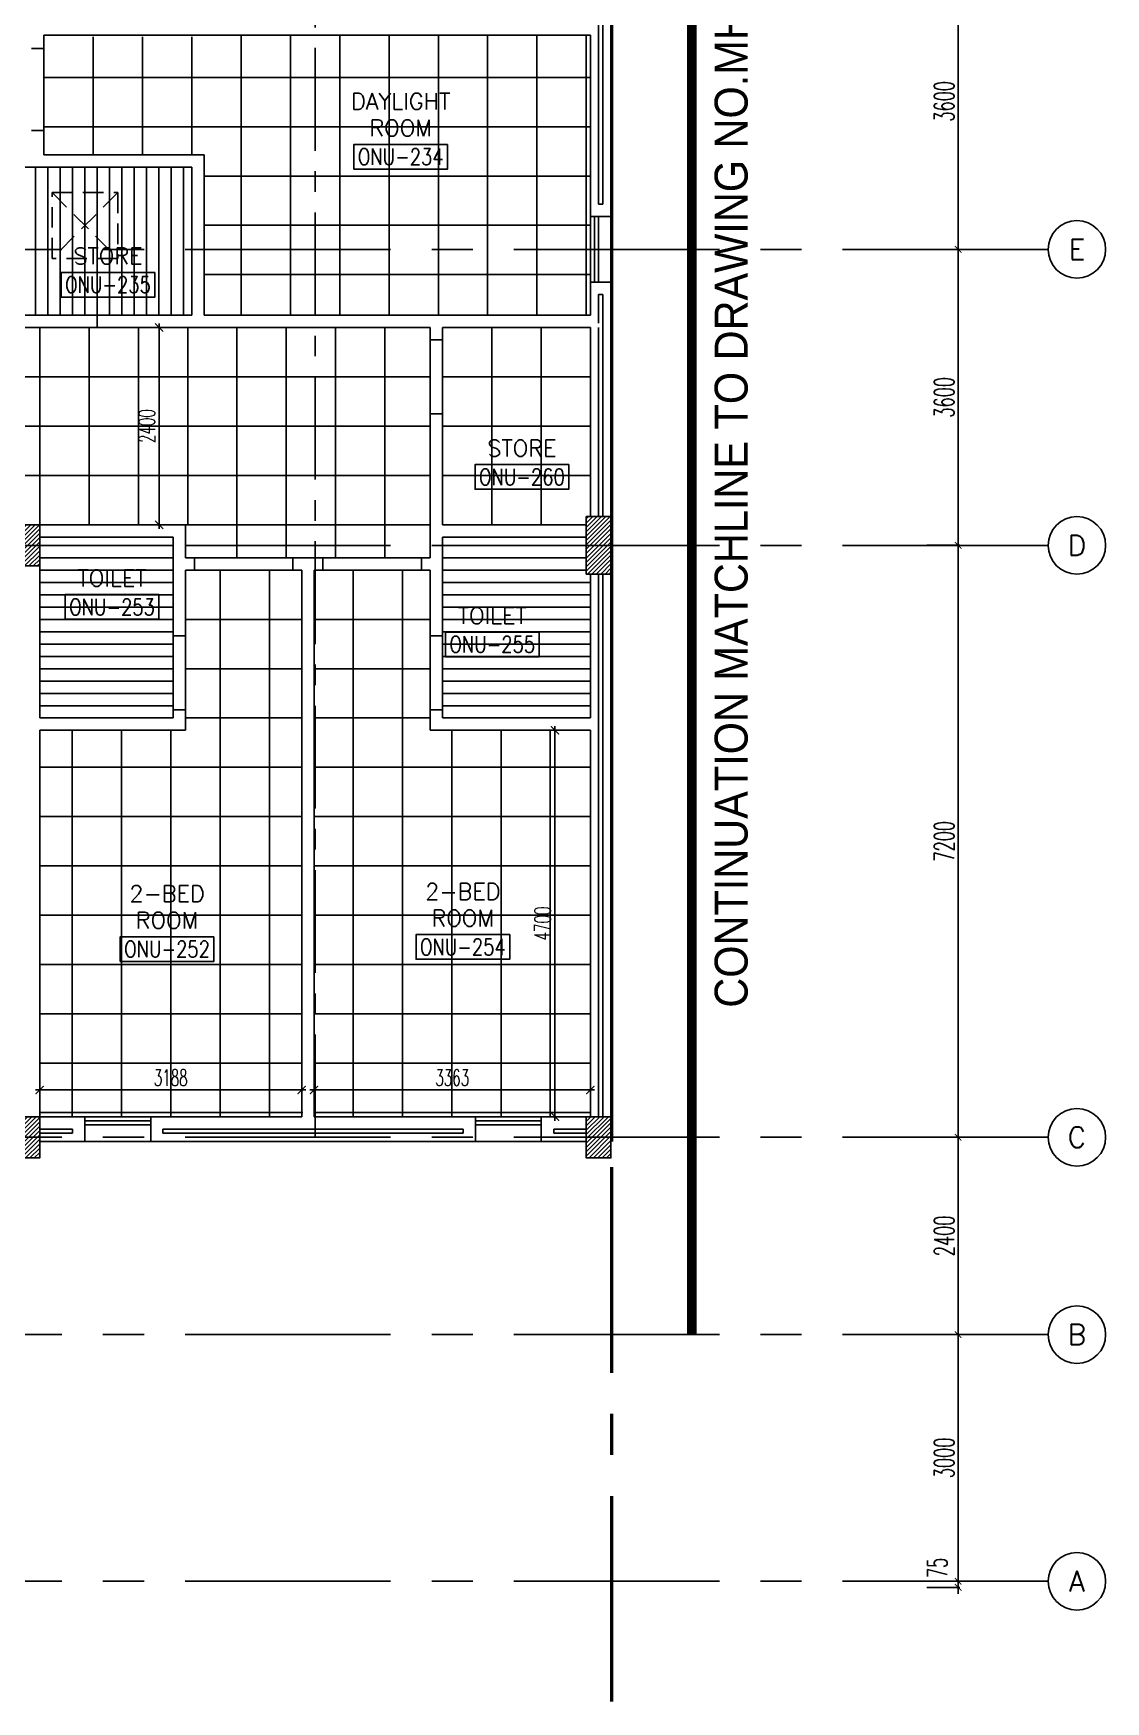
# Model space of a CAD drawing. Extents: x 88808.2 to 88899.2, y 39921.6 to 40001.1.
# Drawn here: x 88886.14 to 88899.19, y 39921.62 to 39941.91 of the extents above; entities that cross this region are included whole.
import ezdxf
from ezdxf.enums import TextEntityAlignment as Align

# ---------------------------------------------------------------- set-up
doc = ezdxf.new("R2010")
doc.units = 0
doc.header["$MEASUREMENT"] = 0
doc.header["$PDMODE"] = 34
for name, pattern in [('CENTER', [2, 1.25, -0.25, 0.25, -0.25]), ('CENTER2', [1.125, 0.75, -0.125, 0.125, -0.125]), ('CENTERX2', [4, 2.5, -0.5, 0.5, -0.5]), ('HIDDEN', [0.375, 0.25, -0.125])]:
    doc.linetypes.add(name, pattern=pattern)
doc.layers.get('0').update_dxf_attribs({"color": 4, "linetype": 'CONTINUOUS'})
doc.layers.get('DEFPOINTS').update_dxf_attribs({"linetype": 'CONTINUOUS'})
for name, color, linetype in [('AX-CR', 2, 'CONTINUOUS'), ('AX-DIM', 4, 'CONTINUOUS'), ('AX-TXT', 2, 'CONTINUOUS'), ('AXES', 11, 'CENTERX2'), ('AXES1', 11, 'CENTER'), ('CEILING', 4, 'CONTINUOUS'), ('COL', 2, 'CONTINUOUS'), ('DIM', 4, 'CONTINUOUS'), ('EJ', 11, 'CONTINUOUS'), ('ELEV', 2, 'CONTINUOUS'), ('HAT', 11, 'CONTINUOUS'), ('INSUL', 4, 'CONTINUOUS'), ('RM-BOX', 11, 'CONTINUOUS'), ('RM-NAME', 11, 'CONTINUOUS'), ('RM-NO', 11, 'CONTINUOUS'), ('ROOF', 7, 'CONTINUOUS'), ('SHAFT', 4, 'CONTINUOUS'), ('TXT1', 2, 'CONTINUOUS'), ('WALL', 2, 'CONTINUOUS'), ('WIN', 3, 'CONTINUOUS')]:
    doc.layers.add(name, color=color, linetype=linetype)
doc.styles.add('ROMANS', font='ROMANS.shx', dxfattribs={"width": 0.6})
doc.styles.add('TTXT', font='swisse.ttf', dxfattribs={"width": 0.6})
doc.dimstyles.new('DIM-OUT', dxfattribs={"dimscale": 0, "dimtxt": 0.24, "dimasz": 0.08, "dimexe": 0.02, "dimexo": 0.02, "dimgap": 0.05, "dimtad": 1, "dimdec": 0, "dimlfac": 1000, "dimzin": 0, "dimtxsty": 'ROMANS', "dimblk1": 'ARCHTICK', "dimblk2": 'ARCHTICK', "dimsah": 1, "dimcen": 0.01, "dimdle": 0.08, "dimclrd": 4, "dimclre": 4, "dimclrt": 2, "dimazin": 3, "dimtp": 2, "dimtm": 2, "dimtfac": 0.114286, "dimtdec": 0, "dimtix": 1, "dimtmove": 0, "dimatfit": 3, "dimtolj": 1, "dimtzin": 0})
doc.dimstyles.new('STANDARD_IN', dxfattribs={"dimtxt": 0.2, "dimasz": 0.1, "dimexe": 0.07, "dimexo": 0.07, "dimgap": 0.05, "dimtad": 1, "dimdec": 0, "dimlfac": 1000, "dimzin": 0, "dimtxsty": 'ROMANS', "dimblk": 'ARCHTICK', "dimcen": 0.05, "dimdle": 0.05, "dimclrd": 4, "dimclre": 4, "dimclrt": 2, "dimazin": 3, "dimtfac": 1, "dimtdec": 0, "dimtmove": 0, "dimatfit": 3, "dimtolj": 1, "dimtzin": 0})

# ---------------------------------------------------------------- blocks, each defined once
blk = doc.blocks.new('_ARCHTICK')
at = {"color": 0, "linetype": 'BYBLOCK', "const_width": 0.15}
blk.add_lwpolyline([(-0.5, -0.5), (0.5, 0.5)], dxfattribs=at)
blk = doc.blocks.new('*D157')
at = {"layer": 'DEFPOINTS', "color": 0, "linetype": 'CONTINUOUS'}
for p in [(88887.638, 39938.33), (88887.674, 39938.33), (88887.638, 39935.93)]:
    blk.add_point(p, dxfattribs=at)
at = {"layer": 'DIM', "color": 4, "linetype": 'CONTINUOUS'}
for p, q in [((88887.674, 39935.88), (88887.674, 39938.38)), ((88887.708, 39938.33), (88887.744, 39938.33)), ((88887.708, 39935.93), (88887.744, 39935.93))]:
    blk.add_line(p, q, dxfattribs=at)
at = {"layer": 'DIM', "color": 4, "linetype": 'CONTINUOUS', "xscale": 0.1, "yscale": 0.1, "zscale": 0.1}
for p, rotation in [((88887.674, 39938.33), 90), ((88887.674, 39935.93), 270)]:
    blk.add_blockref('_ARCHTICK', p, dxfattribs=dict(at, rotation=rotation))
at = {"layer": 'DIM', "color": 2, "linetype": 'CONTINUOUS', "insert": (88887.524, 39937.13), "char_height": 0.2, "attachment_point": 5, "rotation": 90, "style": 'ROMANS'}
blk.add_mtext('\\A1;2400', dxfattribs=at)
blk = doc.blocks.new('*D155')
at = {"layer": 'DEFPOINTS', "color": 0, "linetype": 'CONTINUOUS'}
for p in [(88892.92, 39929.055), (88892.92, 39928.905), (88889.558, 39928.73)]:
    blk.add_point(p, dxfattribs=at)
at = {"layer": 'DIM', "color": 4, "linetype": 'CONTINUOUS'}
for p, q in [((88889.508, 39929.055), (88892.97, 39929.055)), ((88889.558, 39928.8), (88889.558, 39929.125)), ((88892.92, 39928.975), (88892.92, 39929.125))]:
    blk.add_line(p, q, dxfattribs=at)
at = {"layer": 'DIM', "color": 4, "linetype": 'CONTINUOUS', "xscale": 0.1, "yscale": 0.1, "zscale": 0.1, "rotation": 180}
blk.add_blockref('_ARCHTICK', (88889.558, 39929.055), dxfattribs=at)
at = {"layer": 'DIM', "color": 4, "linetype": 'CONTINUOUS', "xscale": 0.1, "yscale": 0.1, "zscale": 0.1}
blk.add_blockref('_ARCHTICK', (88892.92, 39929.055), dxfattribs=at)
at = {"layer": 'DIM', "color": 2, "linetype": 'CONTINUOUS', "insert": (88891.239, 39929.205), "char_height": 0.2, "attachment_point": 5, "style": 'ROMANS'}
blk.add_mtext('\\A1;3363', dxfattribs=at)
blk = doc.blocks.new('*D154')
at = {"layer": 'DEFPOINTS', "color": 0, "linetype": 'CONTINUOUS'}
for p in [(88886.22, 39929.277), (88889.408, 39929.277), (88889.408, 39929.055)]:
    blk.add_point(p, dxfattribs=at)
at = {"layer": 'DIM', "color": 4, "linetype": 'CONTINUOUS'}
for p, q in [((88886.22, 39929.207), (88886.22, 39928.985)), ((88889.408, 39929.207), (88889.408, 39928.985)), ((88886.17, 39929.055), (88889.458, 39929.055))]:
    blk.add_line(p, q, dxfattribs=at)
at = {"layer": 'DIM', "color": 4, "linetype": 'CONTINUOUS', "xscale": 0.1, "yscale": 0.1, "zscale": 0.1, "rotation": 180}
blk.add_blockref('_ARCHTICK', (88886.22, 39929.055), dxfattribs=at)
at = {"layer": 'DIM', "color": 4, "linetype": 'CONTINUOUS', "xscale": 0.1, "yscale": 0.1, "zscale": 0.1}
blk.add_blockref('_ARCHTICK', (88889.408, 39929.055), dxfattribs=at)
at = {"layer": 'DIM', "color": 2, "linetype": 'CONTINUOUS', "insert": (88887.814, 39929.205), "char_height": 0.2, "attachment_point": 5, "style": 'ROMANS'}
blk.add_mtext('\\A1;3188', dxfattribs=at)
blk = doc.blocks.new('RM1')
at = {"layer": 'RM-BOX'}
blk.add_lwpolyline([(570, -200), (-570, -200), (-570, -500), (570, -500)], close=True, dxfattribs=at)
at = {"layer": 'RM-NAME', "style": 'ROMANS'}
blk.add_attdef('ROOMNAME1', text='', height=200, dxfattribs=at).set_placement((0, 324), align=Align.MIDDLE)
blk = doc.blocks.new('COL50')
at = {"layer": 'COL'}
blk.add_lwpolyline([(-250, 250), (-250, -250), (250, -250), (250, 250)], close=True, dxfattribs=at)
blk = doc.blocks.new('*X33')
at = {"color": 0}
for p, q in [((203886, 125450), (204386, 125950)), ((203889, 125506), (204333, 125950)), ((203889, 125559), (204279, 125950)), ((203889, 125612), (204226, 125950)), ((203889, 125665), (204173, 125950)), ((203889, 125718), (204120, 125950)), ((203889, 125771), (204067, 125950)), ((203889, 125824), (204014, 125950)), ((203889, 125877), (203961, 125950)), ((203889, 125930), (203908, 125950)), ((203939, 125450), (204389, 125900)), ((203992, 125450), (204389, 125847)), ((204045, 125450), (204389, 125794)), ((204098, 125450), (204389, 125741)), ((204151, 125450), (204389, 125688)), ((204204, 125450), (204389, 125635)), ((204257, 125450), (204389, 125582)), ((204310, 125450), (204389, 125528)), ((204363, 125450), (204389, 125475))]:
    blk.add_line(p, q, dxfattribs=at)
blk = doc.blocks.new('*X34')
at = {"color": 0}
for p, q in [((203889, 118293), (204345, 118750)), ((203889, 118346), (204292, 118750)), ((203889, 118399), (204239, 118750)), ((203889, 118452), (204186, 118750)), ((203889, 118505), (204133, 118750)), ((203889, 118558), (204080, 118750)), ((203889, 118611), (204027, 118750)), ((203889, 118665), (203974, 118750)), ((203889, 118718), (203921, 118750)), ((203898, 118250), (204389, 118740)), ((203951, 118250), (204389, 118687)), ((204004, 118250), (204389, 118634)), ((204057, 118250), (204389, 118581)), ((204110, 118250), (204389, 118528)), ((204163, 118250), (204389, 118475)), ((204216, 118250), (204389, 118422)), ((204269, 118250), (204389, 118369)), ((204322, 118250), (204389, 118316)), ((204375, 118250), (204389, 118263))]:
    blk.add_line(p, q, dxfattribs=at)
blk = doc.blocks.new('*D156')
at = {"layer": 'DEFPOINTS', "color": 0, "linetype": 'CONTINUOUS'}
for p in [(88892.92, 39933.43), (88892.489, 39928.73), (88892.595, 39928.73)]:
    blk.add_point(p, dxfattribs=at)
at = {"layer": 'DIM', "color": 4, "linetype": 'CONTINUOUS'}
for p, q in [((88892.85, 39933.43), (88892.419, 39933.43)), ((88892.489, 39933.48), (88892.489, 39928.68)), ((88892.525, 39928.73), (88892.419, 39928.73))]:
    blk.add_line(p, q, dxfattribs=at)
at = {"layer": 'DIM', "color": 4, "linetype": 'CONTINUOUS', "xscale": 0.1, "yscale": 0.1, "zscale": 0.1}
for p, rotation in [((88892.489, 39933.43), 90), ((88892.489, 39928.73), 270)]:
    blk.add_blockref('_ARCHTICK', p, dxfattribs=dict(at, rotation=rotation))
at = {"layer": 'DIM', "color": 2, "linetype": 'CONTINUOUS', "insert": (88892.339, 39931.08), "char_height": 0.2, "attachment_point": 5, "rotation": 90, "style": 'ROMANS'}
blk.add_mtext('\\A1;4700', dxfattribs=at)
blk = doc.blocks.new('C-300')
at = {"layer": 'HAT', "linetype": 'BYBLOCK', "ltscale": 0.3}
h = blk.add_hatch(dxfattribs=at)
h.set_pattern_fill('ANSI31', color=8, scale=300, style=0)
h.set_pattern_definition([(45, (-258496.182, -82361.005), (-26.5165043, 26.5165043), [])])
h.paths.add_polyline_path([(300, 500), (0, 500), (0, 250), (300, 250)])
h.paths.add_polyline_path([(300, 250), (0, 250), (0, 0), (300, 0)])
at = {"layer": 'COL'}
blk.add_lwpolyline([(0, 500), (300, 500), (300, 0), (0, 0)], close=True, dxfattribs=at)
blk = doc.blocks.new('C11')
at = {"layer": 'HAT'}
h = blk.add_hatch(dxfattribs=at)
h.set_pattern_fill('ANSI31', color=256, scale=300, style=0)
h.set_pattern_definition([(45, (-248556.182, -75061.005), (-26.5165043, 26.5165043), [])])
h.paths.add_polyline_path([(300, 700), (0, 700), (0, 350), (300, 350)])
h.paths.add_polyline_path([(300, 350), (0, 350), (0, 0), (300, 0)])
at = {"layer": 'COL'}
blk.add_lwpolyline([(300, 700), (300, 0), (0, 0), (0, 700)], close=True, dxfattribs=at)
blk = doc.blocks.new('*D252')
at = {"layer": 'AX-DIM', "color": 4}
for p, q in [((88897.395, 39939.36), (88897.395, 39935.6)), ((88897.015, 39939.28), (88897.415, 39939.28)), ((88897.015, 39935.68), (88897.415, 39935.68))]:
    blk.add_line(p, q, dxfattribs=at)
at = {"layer": 'DEFPOINTS', "color": 0}
for p in [(88896.995, 39939.28), (88896.995, 39935.68), (88897.395, 39935.68)]:
    blk.add_point(p, dxfattribs=at)
at = {"layer": 'AX-DIM', "color": 4, "xscale": 0.08, "yscale": 0.08, "zscale": 0.08}
for p, rotation in [((88897.395, 39939.28), 90), ((88897.395, 39935.68), 270)]:
    blk.add_blockref('_ARCHTICK', p, dxfattribs=dict(at, rotation=rotation))
at = {"layer": 'AX-DIM', "color": 2, "insert": (88897.225, 39937.48), "char_height": 0.24, "attachment_point": 5, "rotation": 90, "style": 'ROMANS'}
blk.add_mtext('\\A1;3600', dxfattribs=at)
blk = doc.blocks.new('*D251')
at = {"layer": 'AX-DIM', "color": 4}
for p, q in [((88897.395, 39942.96), (88897.395, 39939.2)), ((88897.015, 39942.88), (88897.415, 39942.88)), ((88897.015, 39939.28), (88897.415, 39939.28))]:
    blk.add_line(p, q, dxfattribs=at)
at = {"layer": 'DEFPOINTS', "color": 0}
for p in [(88896.995, 39942.88), (88896.995, 39939.28), (88897.395, 39939.28)]:
    blk.add_point(p, dxfattribs=at)
at = {"layer": 'AX-DIM', "color": 4, "xscale": 0.08, "yscale": 0.08, "zscale": 0.08}
for p, rotation in [((88897.395, 39942.88), 90), ((88897.395, 39939.28), 270)]:
    blk.add_blockref('_ARCHTICK', p, dxfattribs=dict(at, rotation=rotation))
at = {"layer": 'AX-DIM', "color": 2, "insert": (88897.225, 39941.08), "char_height": 0.24, "attachment_point": 5, "rotation": 90, "style": 'ROMANS'}
blk.add_mtext('\\A1;3600', dxfattribs=at)
blk = doc.blocks.new('*D249')
at = {"layer": 'AX-DIM', "color": 4}
for p, q in [((88897.015, 39923.08), (88897.415, 39923.08)), ((88897.395, 39923.08), (88897.395, 39923.16)), ((88897.395, 39923.08), (88897.395, 39923.005)), ((88897.015, 39923.005), (88897.415, 39923.005)), ((88897.395, 39923.005), (88897.395, 39922.925))]:
    blk.add_line(p, q, dxfattribs=at)
at = {"layer": 'DEFPOINTS', "color": 0}
for p in [(88896.995, 39923.08), (88896.995, 39923.005), (88897.395, 39923.005)]:
    blk.add_point(p, dxfattribs=at)
at = {"layer": 'AX-DIM', "color": 4, "xscale": 0.08, "yscale": 0.08, "zscale": 0.08}
for p, rotation in [((88897.395, 39923.08), 270), ((88897.395, 39923.005), 90)]:
    blk.add_blockref('_ARCHTICK', p, dxfattribs=dict(at, rotation=rotation))
at = {"layer": 'AX-DIM', "color": 2, "insert": (88897.143, 39923.241), "char_height": 0.24, "attachment_point": 5, "rotation": 90, "style": 'ROMANS'}
blk.add_mtext('\\A1;75', dxfattribs=at)
blk = doc.blocks.new('*D248')
at = {"layer": 'AX-DIM', "color": 4}
for p, q in [((88897.395, 39926.16), (88897.395, 39923)), ((88897.015, 39926.08), (88897.415, 39926.08)), ((88897.015, 39923.08), (88897.415, 39923.08))]:
    blk.add_line(p, q, dxfattribs=at)
at = {"layer": 'DEFPOINTS', "color": 0}
for p in [(88896.995, 39926.08), (88896.995, 39923.08), (88897.395, 39923.08)]:
    blk.add_point(p, dxfattribs=at)
at = {"layer": 'AX-DIM', "color": 4, "xscale": 0.08, "yscale": 0.08, "zscale": 0.08}
for p, rotation in [((88897.395, 39926.08), 90), ((88897.395, 39923.08), 270)]:
    blk.add_blockref('_ARCHTICK', p, dxfattribs=dict(at, rotation=rotation))
at = {"layer": 'AX-DIM', "color": 2, "insert": (88897.225, 39924.58), "char_height": 0.24, "attachment_point": 5, "rotation": 90, "style": 'ROMANS'}
blk.add_mtext('\\A1;3000', dxfattribs=at)
blk = doc.blocks.new('*D247')
at = {"layer": 'AX-DIM', "color": 4}
for p, q in [((88897.395, 39928.56), (88897.395, 39926)), ((88897.015, 39928.48), (88897.415, 39928.48)), ((88897.015, 39926.08), (88897.415, 39926.08))]:
    blk.add_line(p, q, dxfattribs=at)
at = {"layer": 'DEFPOINTS', "color": 0}
for p in [(88896.995, 39928.48), (88896.995, 39926.08), (88897.395, 39926.08)]:
    blk.add_point(p, dxfattribs=at)
at = {"layer": 'AX-DIM', "color": 4, "xscale": 0.08, "yscale": 0.08, "zscale": 0.08}
for p, rotation in [((88897.395, 39928.48), 90), ((88897.395, 39926.08), 270)]:
    blk.add_blockref('_ARCHTICK', p, dxfattribs=dict(at, rotation=rotation))
at = {"layer": 'AX-DIM', "color": 2, "insert": (88897.225, 39927.28), "char_height": 0.24, "attachment_point": 5, "rotation": 90, "style": 'ROMANS'}
blk.add_mtext('\\A1;2400', dxfattribs=at)
blk = doc.blocks.new('*D246')
at = {"layer": 'AX-DIM', "color": 4}
for p, q in [((88897.015, 39935.68), (88897.415, 39935.68)), ((88897.395, 39935.76), (88897.395, 39928.4)), ((88897.015, 39928.48), (88897.415, 39928.48))]:
    blk.add_line(p, q, dxfattribs=at)
at = {"layer": 'DEFPOINTS', "color": 0}
for p in [(88896.995, 39935.68), (88896.995, 39928.48), (88897.395, 39928.48)]:
    blk.add_point(p, dxfattribs=at)
at = {"layer": 'AX-DIM', "color": 4, "xscale": 0.08, "yscale": 0.08, "zscale": 0.08}
for p, rotation in [((88897.395, 39935.68), 90), ((88897.395, 39928.48), 270)]:
    blk.add_blockref('_ARCHTICK', p, dxfattribs=dict(at, rotation=rotation))
at = {"layer": 'AX-DIM', "color": 2, "insert": (88897.225, 39932.08), "char_height": 0.24, "attachment_point": 5, "rotation": 90, "style": 'ROMANS'}
blk.add_mtext('\\A1;7200', dxfattribs=at)
blk = doc.blocks.new('AXR')
at = {"layer": 'AX-CR'}
blk.add_circle((350, 0), 350, dxfattribs=at)

msp = doc.modelspace()

# ---------------------------------------------------------------- linework, layer by layer
at = {"layer": 'AXES'}
for p, q in [((88893.1703, 39921.6153), (88893.1703, 40000.0779)), ((88893.1903, 39921.6153), (88893.1903, 40000.0779)), ((88898.4894, 39939.2796), (88876.9703, 39939.2796)), ((88898.4894, 39935.6796), (88876.9703, 39935.6796)), ((88898.4894, 39928.4796), (88876.9703, 39928.4796)), ((88898.4894, 39926.0796), (88876.9703, 39926.0796)), ((88898.4894, 39923.0796), (88876.9703, 39923.0796))]:
    msp.add_line(p, q, dxfattribs=at)
at = {"layer": 'AXES1'}
msp.add_line((88889.5703, 39928.4796), (88889.5703, 39987.2996), dxfattribs=at)
at = {"layer": 'CEILING', "linetype": 'BYBLOCK', "ltscale": 0.3}
for p, q in [((88886.8703, 39940.4296), (88886.8703, 39941.8646)), ((88887.4703, 39940.4296), (88887.4703, 39941.8646)), ((88888.0703, 39940.4296), (88888.0703, 39941.8646)), ((88888.6703, 39938.4796), (88888.6703, 39941.8846)), ((88889.2703, 39938.4796), (88889.2703, 39941.8846)), ((88889.8703, 39938.4796), (88889.8703, 39941.8846)), ((88890.4703, 39938.4796), (88890.4703, 39941.8846)), ((88891.0703, 39938.4796), (88891.0703, 39941.8846)), ((88891.6703, 39938.4796), (88891.6703, 39941.8846)), ((88892.2703, 39938.4796), (88892.2703, 39941.8846)), ((88892.8703, 39938.4796), (88892.8703, 39941.8846)), ((88892.9203, 39941.3721), (88886.2703, 39941.3721)), ((88892.9203, 39940.7721), (88886.2703, 39940.7721)), ((88886.1703, 39938.4796), (88886.1703, 39940.2796)), ((88886.3203, 39938.4796), (88886.3203, 39940.2796)), ((88886.4703, 39938.4796), (88886.4703, 39940.2796)), ((88886.6203, 39938.4796), (88886.6203, 39940.2796)), ((88886.7703, 39938.4796), (88886.7703, 39940.2796)), ((88886.9203, 39938.4796), (88886.9203, 39940.2796)), ((88887.0703, 39938.4796), (88887.0703, 39940.2796)), ((88887.2203, 39938.4796), (88887.2203, 39940.2796)), ((88887.3703, 39938.4796), (88887.3703, 39940.2796)), ((88887.5203, 39938.4796), (88887.5203, 39940.2796)), ((88887.6703, 39938.4796), (88887.6703, 39940.2796)), ((88887.8203, 39938.4796), (88887.8203, 39940.2796)), ((88887.9703, 39938.4796), (88887.9703, 39940.2796)), ((88892.9203, 39940.1721), (88888.2203, 39940.1721)), ((88892.9203, 39939.5721), (88888.2203, 39939.5721)), ((88892.9203, 39938.9721), (88888.2203, 39938.9721)), ((88886.2203, 39938.3296), (88886.2203, 39935.9296)), ((88886.8203, 39938.3296), (88886.8203, 39935.9296)), ((88887.4203, 39938.3296), (88887.4203, 39935.9296)), ((88888.0203, 39938.3296), (88888.0203, 39935.9296)), ((88888.6203, 39938.3296), (88888.6203, 39935.5296)), ((88889.2203, 39938.3296), (88889.2203, 39935.5296)), ((88889.8203, 39938.3296), (88889.8203, 39935.5296)), ((88890.4203, 39938.3296), (88890.4203, 39935.5296)), ((88862.9703, 39937.7296), (88890.9703, 39937.7296)), ((88862.9703, 39937.1296), (88890.9703, 39937.1296)), ((88862.9703, 39936.5296), (88890.9703, 39936.5296)), ((88880.7953, 39935.9296), (88890.9703, 39935.9296)), ((88887.8453, 39935.6796), (88886.2203, 39935.6796)), ((88891.1203, 39935.6796), (88892.8703, 39935.6796)), ((88887.8453, 39935.5296), (88886.2203, 39935.5296)), ((88891.1203, 39935.5296), (88892.8703, 39935.5296)), ((88887.8453, 39935.3796), (88886.2203, 39935.3796)), ((88888.414, 39928.7296), (88888.414, 39935.3796)), ((88889.014, 39928.7296), (88889.014, 39935.3796)), ((88890.0328, 39935.3796), (88890.0328, 39928.7296)), ((88890.6328, 39935.3796), (88890.6328, 39928.7296)), ((88891.1203, 39935.3796), (88892.8703, 39935.3796)), ((88887.8453, 39935.2296), (88886.2203, 39935.2296)), ((88887.8453, 39935.0796), (88886.2203, 39935.0796)), ((88891.1203, 39935.2296), (88892.9203, 39935.2296)), ((88891.1203, 39935.0796), (88892.9203, 39935.0796)), ((88887.8453, 39934.9296), (88886.2203, 39934.9296)), ((88891.1203, 39934.9296), (88892.9203, 39934.9296)), ((88887.8453, 39934.7796), (88886.2203, 39934.7796)), ((88887.9953, 39934.7796), (88889.4078, 39934.7796)), ((88890.9703, 39934.7796), (88889.5578, 39934.7796)), ((88891.1203, 39934.7796), (88892.9203, 39934.7796)), ((88887.8453, 39934.6296), (88886.2203, 39934.6296)), ((88887.8453, 39934.4796), (88886.2203, 39934.4796)), ((88891.1203, 39934.6296), (88892.9203, 39934.6296)), ((88891.1203, 39934.4796), (88892.9203, 39934.4796)), ((88887.8453, 39934.3296), (88886.2203, 39934.3296)), ((88891.1203, 39934.3296), (88892.9203, 39934.3296)), ((88887.8453, 39934.1796), (88886.2203, 39934.1796)), ((88887.8453, 39934.0296), (88886.2203, 39934.0296)), ((88887.9953, 39934.1796), (88889.4078, 39934.1796)), ((88890.9703, 39934.1796), (88889.5578, 39934.1796)), ((88891.1203, 39934.1796), (88892.9203, 39934.1796)), ((88891.1203, 39934.0296), (88892.9203, 39934.0296)), ((88887.8453, 39933.8796), (88886.2203, 39933.8796)), ((88891.1203, 39933.8796), (88892.9203, 39933.8796)), ((88887.8453, 39933.7296), (88886.2203, 39933.7296)), ((88891.1203, 39933.7296), (88892.9203, 39933.7296)), ((88886.614, 39928.7296), (88886.614, 39933.4296)), ((88887.214, 39928.7296), (88887.214, 39933.4296)), ((88887.814, 39928.7296), (88887.814, 39933.4296)), ((88887.9953, 39933.5796), (88889.4078, 39933.5796)), ((88890.9703, 39933.5796), (88889.5578, 39933.5796)), ((88891.2328, 39933.4296), (88891.2328, 39928.7296)), ((88891.8328, 39933.4296), (88891.8328, 39928.7296)), ((88892.4328, 39933.4296), (88892.4328, 39928.7296)), ((88886.2203, 39932.9796), (88889.4078, 39932.9796)), ((88892.9078, 39932.9796), (88889.5578, 39932.9796)), ((88886.2203, 39932.3796), (88889.4078, 39932.3796)), ((88892.9078, 39932.3796), (88889.5578, 39932.3796)), ((88886.2203, 39931.7796), (88889.4078, 39931.7796)), ((88892.9078, 39931.7796), (88889.5578, 39931.7796)), ((88886.2203, 39931.1796), (88889.4078, 39931.1796)), ((88892.9078, 39931.1796), (88889.5578, 39931.1796)), ((88886.2203, 39930.5796), (88889.4078, 39930.5796)), ((88892.9078, 39930.5796), (88889.5578, 39930.5796)), ((88886.2203, 39929.9796), (88889.4078, 39929.9796)), ((88892.9078, 39929.9796), (88889.5578, 39929.9796)), ((88886.2203, 39929.3796), (88889.4078, 39929.3796)), ((88892.9078, 39929.3796), (88889.5578, 39929.3796)), ((88886.2203, 39928.7796), (88889.4203, 39928.7796)), ((88892.9203, 39928.7796), (88889.5703, 39928.7796))]:
    msp.add_line(p, q, dxfattribs=at)
at = {"layer": 'CEILING', "linetype": 'CONTINUOUS'}
for p, q in [((88891.7203, 39938.3296), (88891.7203, 39935.9296)), ((88892.3203, 39938.3296), (88892.3203, 39935.9296)), ((88892.9203, 39937.7296), (88891.1203, 39937.7296)), ((88892.9203, 39937.1296), (88891.1203, 39937.1296)), ((88892.9203, 39936.5296), (88891.1203, 39936.5296))]:
    msp.add_line(p, q, dxfattribs=at)
at = {"layer": 'COL'}
msp.add_lwpolyline([(88885.7203, 39928.7296), (88885.7203, 39928.2296), (88886.2203, 39928.2296), (88886.2203, 39928.7296)], close=True, dxfattribs=at)
at = {"layer": 'EJ'}
for p, q in [((88893.1703, 39938.1796), (88893.1703, 39936.0796)), ((88893.1903, 39938.1796), (88893.1903, 39936.0796))]:
    msp.add_line(p, q, dxfattribs=at)
at = {"layer": 'ELEV', "linetype": 'CENTER2', "const_width": 0.12}
msp.add_lwpolyline([(88894.1545, 39926.0796), (88894.1545, 39989.6996)], dxfattribs=at)
at = {"layer": 'INSUL'}
for p, q in [((88893.0203, 39942.4796), (88893.0203, 39939.8296)), ((88893.0703, 39942.4796), (88893.0703, 39939.8296)), ((88893.0203, 39939.8296), (88893.0703, 39939.8296)), ((88893.0203, 39938.7296), (88893.0703, 39938.7296)), ((88893.0203, 39938.7296), (88893.0203, 39938.3826)), ((88893.0703, 39938.7296), (88893.0703, 39938.3326)), ((88893.0203, 39938.3296), (88893.0203, 39936.0296)), ((88893.0703, 39938.3296), (88893.0703, 39936.0296)), ((88893.0203, 39935.0296), (88893.0203, 39935.3296)), ((88893.0203, 39935.2796), (88893.0203, 39928.7296)), ((88893.0703, 39935.0296), (88893.0703, 39935.3296)), ((88893.0703, 39935.2796), (88893.0703, 39928.7296)), ((88893.0203, 39933.9296), (88893.0203, 39928.7296)), ((88893.0703, 39933.9296), (88893.0703, 39928.7296)), ((88886.2203, 39928.5796), (88886.6169, 39928.5796)), ((88886.6169, 39928.5296), (88886.6169, 39928.5796)), ((88887.7169, 39928.5796), (88891.3703, 39928.5796)), ((88887.7169, 39928.5296), (88887.7169, 39928.5796)), ((88891.3703, 39928.5296), (88891.3703, 39928.5796)), ((88892.4736, 39928.5796), (88892.8703, 39928.5796)), ((88892.4736, 39928.5296), (88892.4736, 39928.5796)), ((88886.2203, 39928.5296), (88886.6169, 39928.5296)), ((88887.7169, 39928.5296), (88891.3703, 39928.5296)), ((88892.4736, 39928.5296), (88892.8703, 39928.5296))]:
    msp.add_line(p, q, dxfattribs=at)
at = {"layer": 'ROOF'}
for p, q in [((88893.1903, 39949.7296), (88893.1903, 39936.0796)), ((88893.1903, 39936.0796), (88893.1903, 39928.4296))]:
    msp.add_line(p, q, dxfattribs=at)
at = {"layer": 'ROOF', "color": 9}
msp.add_line((88893.1903, 39936.0796), (88893.1903, 39928.4296), dxfattribs=at)
at = {"layer": 'SHAFT', "color": 11, "linetype": 'HIDDEN'}
for p, q in [((88887.1703, 39939.9696), (88886.3703, 39939.1696)), ((88886.3703, 39939.9696), (88887.1703, 39939.1696))]:
    msp.add_line(p, q, dxfattribs=at)
msp.add_lwpolyline([(88886.3703, 39939.9696), (88887.1703, 39939.9696), (88887.1703, 39939.1696), (88886.3703, 39939.1696)], close=True, dxfattribs=at)
at = {"layer": 'WALL', "linetype": 'BYBLOCK'}
for p, q in [((88893.1703, 39943.6796), (88893.1703, 39939.6796)), ((88886.2703, 39941.8846), (88892.9203, 39941.8846)), ((88886.2703, 39941.8846), (88886.2703, 39941.7241)), ((88892.9203, 39941.8846), (88892.9203, 39939.6796)), ((88886.2703, 39941.7241), (88886.1203, 39941.7241)), ((88886.2703, 39941.7241), (88886.2703, 39940.4296)), ((88886.2703, 39940.7241), (88886.1203, 39940.7241)), ((88886.2703, 39940.4296), (88888.2203, 39940.4296)), ((88888.2203, 39940.4296), (88888.2203, 39938.4796)), ((88885.8703, 39940.2796), (88888.0703, 39940.2796)), ((88888.0703, 39940.2796), (88888.0703, 39938.4796)), ((88892.9203, 39939.6796), (88893.1703, 39939.6796)), ((88892.9203, 39938.8796), (88892.9203, 39938.4796)), ((88892.9203, 39938.8796), (88893.1703, 39938.8796)), ((88893.1669, 39938.7296), (88893.1703, 39938.7296)), ((88893.1703, 39938.8796), (88893.1703, 39938.3296)), ((88886.0203, 39938.4796), (88888.0703, 39938.4796)), ((88886.0203, 39938.3296), (88890.9703, 39938.3296)), ((88886.9203, 39938.4796), (88888.0703, 39938.4796)), ((88886.9203, 39938.4796), (88886.9203, 39938.3296)), ((88888.2203, 39938.4796), (88892.9203, 39938.4796)), ((88891.1203, 39938.3296), (88892.9203, 39938.3296)), ((88893.1703, 39936.0296), (88893.1703, 39936.0296)), ((88887.8453, 39935.7796), (88886.2203, 39935.7796)), ((88890.864, 39935.5296), (88888.1015, 39935.5296)), ((88888.1015, 39935.3796), (88889.4078, 39935.3796)), ((88890.864, 39935.3796), (88889.5578, 39935.3796)), ((88892.9203, 39935.3296), (88892.9203, 39933.5796)), ((88893.1703, 39935.3296), (88893.1703, 39928.4296)), ((88887.9953, 39934.5796), (88887.8453, 39934.5796)), ((88887.9953, 39933.6796), (88887.8453, 39933.6796)), ((88887.8453, 39933.5796), (88886.2203, 39933.5796)), ((88887.9953, 39933.4296), (88886.2203, 39933.4296)), ((88892.9203, 39933.4296), (88892.9203, 39928.7296))]:
    msp.add_line(p, q, dxfattribs=at)
at = {"layer": 'WALL'}
for p, q in [((88890.9703, 39938.3296), (88890.9703, 39938.1796)), ((88891.1203, 39938.1796), (88891.1203, 39938.3296)), ((88892.9203, 39938.3296), (88891.1203, 39938.3296)), ((88892.9203, 39938.3296), (88892.9203, 39936.0296)), ((88893.1703, 39938.3296), (88893.1703, 39936.0296)), ((88890.9703, 39938.1796), (88890.9703, 39935.5296)), ((88891.1203, 39938.1796), (88890.9703, 39938.1796)), ((88891.1203, 39935.9296), (88891.1203, 39938.1796)), ((88891.1203, 39937.2796), (88890.9703, 39937.2796)), ((88893.1703, 39936.0296), (88893.1703, 39936.0796)), ((88893.1703, 39936.0296), (88893.1703, 39936.0796)), ((88887.9953, 39935.9296), (88886.2203, 39935.9296)), ((88887.9953, 39935.9296), (88887.9953, 39935.5296)), ((88891.1203, 39935.9296), (88892.8703, 39935.9296)), ((88887.8453, 39935.7796), (88887.8453, 39933.6796)), ((88891.1203, 39935.7796), (88891.1203, 39933.6796)), ((88891.1203, 39935.7796), (88892.8703, 39935.7796)), ((88888.1015, 39935.5296), (88887.9953, 39935.5296)), ((88888.1015, 39935.5296), (88888.1015, 39935.3796)), ((88889.3015, 39935.5296), (88889.3015, 39935.3796)), ((88889.664, 39935.5296), (88889.664, 39935.3796)), ((88890.864, 39935.5296), (88890.9703, 39935.5296)), ((88890.864, 39935.5296), (88890.864, 39935.3796)), ((88886.2203, 39935.4296), (88886.2203, 39933.5796)), ((88888.1015, 39935.3796), (88887.9953, 39935.3796)), ((88887.9953, 39935.3796), (88887.9953, 39933.6796)), ((88889.4078, 39935.3796), (88889.4078, 39928.7296)), ((88889.5578, 39935.3796), (88889.5578, 39928.7296)), ((88890.864, 39935.3796), (88890.9703, 39935.3796)), ((88890.9703, 39935.3796), (88890.9703, 39933.6796)), ((88892.9203, 39935.3296), (88892.9203, 39934.8796)), ((88893.1703, 39928.7296), (88893.1703, 39935.3296)), ((88893.1703, 39935.3296), (88893.1703, 39934.8796)), ((88893.1703, 39928.7296), (88893.1703, 39935.3296)), ((88890.9703, 39934.5796), (88891.1203, 39934.5796)), ((88892.9203, 39934.0796), (88892.9203, 39933.6796)), ((88893.1703, 39934.0796), (88893.1703, 39928.7296)), ((88893.1703, 39934.0796), (88893.1703, 39928.7296)), ((88887.8453, 39933.6796), (88887.8453, 39933.5796)), ((88887.9953, 39933.6796), (88887.9953, 39933.4296)), ((88890.9703, 39933.6796), (88890.9703, 39933.4296)), ((88890.9703, 39933.6796), (88891.1203, 39933.6796)), ((88891.1203, 39933.6796), (88891.1203, 39933.5796)), ((88891.1203, 39933.6796), (88891.1203, 39933.5796)), ((88886.2203, 39933.4296), (88886.2203, 39928.7296)), ((88890.9703, 39933.4296), (88892.9203, 39933.4296)), ((88891.1203, 39933.5796), (88892.9203, 39933.5796)), ((88891.9703, 39933.5796), (88892.9203, 39933.5796)), ((88886.1902, 39928.7296), (88886.7703, 39928.7296)), ((88886.7703, 39928.4296), (88886.7703, 39928.7296)), ((88887.5703, 39928.7296), (88889.4078, 39928.7296)), ((88887.5703, 39928.4296), (88887.5703, 39928.7296)), ((88889.5578, 39928.7296), (88891.5203, 39928.7296)), ((88891.5203, 39928.4296), (88891.5203, 39928.7296)), ((88892.3203, 39928.4296), (88892.3203, 39928.7296)), ((88892.8703, 39928.7296), (88892.3203, 39928.7296)), ((88886.2203, 39928.4296), (88886.7703, 39928.4296)), ((88887.5703, 39928.4296), (88891.5203, 39928.4296)), ((88892.8703, 39928.4296), (88892.3203, 39928.4296))]:
    msp.add_line(p, q, dxfattribs=at)
at = {"layer": 'WIN'}
for p, q in [((88892.9203, 39939.6796), (88892.9203, 39938.8796)), ((88892.9703, 39939.6796), (88892.9703, 39938.8796)), ((88893.0203, 39939.6796), (88893.0203, 39938.8796)), ((88893.1703, 39939.6796), (88893.1703, 39938.8796)), ((88886.7703, 39928.7296), (88887.5703, 39928.7296)), ((88886.7703, 39928.6796), (88887.5703, 39928.6796)), ((88886.7703, 39928.6296), (88887.5703, 39928.6296)), ((88891.5203, 39928.7296), (88892.3203, 39928.7296)), ((88891.5203, 39928.6796), (88892.3203, 39928.6796)), ((88891.5203, 39928.6296), (88892.3203, 39928.6296)), ((88886.7703, 39928.4296), (88887.5703, 39928.4296)), ((88891.5203, 39928.4296), (88892.3203, 39928.4296))]:
    msp.add_line(p, q, dxfattribs=at)

# ---------------------------------------------------------------- block references
at = {"layer": 'AXES'}
ref = msp.add_blockref('AXR', (88898.4894, 39939.2796), dxfattribs=dict(at, xscale=0.001, yscale=0.001, zscale=0.001))
ref.add_attrib('AX', 'E', dxfattribs={"layer": 'AX-TXT', "height": 0.25, "style": 'ROMANS'}).set_placement((88898.8394, 39939.2796), align=Align.MIDDLE)
ref = msp.add_blockref('AXR', (88898.4894, 39935.6796), dxfattribs=dict(at, xscale=0.001, yscale=0.001, zscale=0.001))
ref.add_attrib('AX', 'D', dxfattribs={"layer": 'AX-TXT', "height": 0.25, "style": 'ROMANS'}).set_placement((88898.8394, 39935.6796), align=Align.MIDDLE)
ref = msp.add_blockref('AXR', (88898.4894, 39928.4796), dxfattribs=dict(at, xscale=0.001, yscale=0.001, zscale=0.001))
ref.add_attrib('AX', 'C', dxfattribs={"layer": 'AX-TXT', "height": 0.25, "style": 'ROMANS'}).set_placement((88898.8394, 39928.4796), align=Align.MIDDLE)
ref = msp.add_blockref('AXR', (88898.4894, 39926.0796), dxfattribs=dict(at, xscale=0.001, yscale=0.001, zscale=0.001))
ref.add_attrib('AX', 'B', dxfattribs={"layer": 'AX-TXT', "height": 0.25, "style": 'ROMANS'}).set_placement((88898.8394, 39926.0796), align=Align.MIDDLE)
ref = msp.add_blockref('AXR', (88898.4894, 39923.0796), dxfattribs=dict(at, xscale=0.001, yscale=0.001, zscale=0.001))
ref.add_attrib('AX', 'A', dxfattribs={"layer": 'AX-TXT', "height": 0.25, "style": 'ROMANS'}).set_placement((88898.8394, 39923.0796), align=Align.MIDDLE)
at = {"layer": 'COL', "xscale": 0.001, "yscale": 0.001, "zscale": 0.001}
for name, p in [('COL50', (88885.9703, 39935.6796)), ('COL50', (88885.9703, 39935.6796)), ('C11', (88892.8703, 39935.3296))]:
    msp.add_blockref(name, p, dxfattribs=at)
at = {"layer": 'COL', "color": 62, "linetype": 'CONTINUOUS', "xscale": 0.001, "yscale": 0.001, "zscale": 0.001}
msp.add_blockref('C-300', (88892.8703, 39928.2296), dxfattribs=at)
at = {"layer": 'HAT', "xscale": 0.001, "yscale": 0.001, "zscale": 0.001}
for name, p in [('*X33', (88681.8317, 39809.9798)), ('*X34', (88681.8317, 39809.9799))]:
    msp.add_blockref(name, p, dxfattribs=at)
at = {"layer": 'RM-NO'}
ref = msp.add_blockref('RM1', (88890.6128, 39940.7567), dxfattribs=dict(at, xscale=0.001, yscale=0.001, zscale=0.001))
ref.add_attrib('ROOMNO', 'ONU-234', dxfattribs={"height": 0.2, "style": 'ROMANS', "width": 0.8}).set_placement((88890.6128, 39940.4067), align=Align.MIDDLE)
ref.add_attrib('ROOMNAME2', 'ROOM', dxfattribs={"layer": 'RM-NAME', "height": 0.2, "style": 'ROMANS'}).set_placement((88890.6128, 39940.7567), align=Align.MIDDLE)
ref.add_attrib('ROOMNAME1', 'DAYLIGHT', dxfattribs={"layer": 'RM-NAME', "height": 0.2, "style": 'ROMANS'}).set_placement((88890.6128, 39941.0805), align=Align.MIDDLE)
ref = msp.add_blockref('RM1', (88887.0511, 39939.1995), dxfattribs=dict(at, xscale=0.001, yscale=0.001, zscale=0.001))
ref.add_attrib('ROOMNO', 'ONU-235', dxfattribs={"height": 0.2, "style": 'ROMANS', "width": 0.8}).set_placement((88887.0511, 39938.8495), align=Align.MIDDLE)
ref.add_attrib('ROOMNAME2', 'STORE', dxfattribs={"layer": 'RM-NAME', "height": 0.2, "style": 'ROMANS'}).set_placement((88887.0511, 39939.1995), align=Align.MIDDLE)
ref = msp.add_blockref('RM1', (88892.0868, 39936.8611), dxfattribs=dict(at, xscale=0.001, yscale=0.001, zscale=0.001))
ref.add_attrib('ROOMNO', 'ONU-260', dxfattribs={"height": 0.2, "style": 'ROMANS', "width": 0.8}).set_placement((88892.0868, 39936.5111), align=Align.MIDDLE)
ref.add_attrib('ROOMNAME2', 'STORE', dxfattribs={"layer": 'RM-NAME', "height": 0.2, "style": 'ROMANS'}).set_placement((88892.0868, 39936.8611), align=Align.MIDDLE)
ref = msp.add_blockref('RM1', (88887.1005, 39935.28), dxfattribs=dict(at, xscale=0.001, yscale=0.001, zscale=0.001))
ref.add_attrib('ROOMNO', 'ONU-253', dxfattribs={"height": 0.2, "style": 'ROMANS', "width": 0.8}).set_placement((88887.1005, 39934.93), align=Align.MIDDLE)
ref.add_attrib('ROOMNAME2', 'TOILET', dxfattribs={"layer": 'RM-NAME', "height": 0.2, "style": 'ROMANS'}).set_placement((88887.1005, 39935.28), align=Align.MIDDLE)
ref = msp.add_blockref('RM1', (88891.7265, 39934.8251), dxfattribs=dict(at, xscale=0.001, yscale=0.001, zscale=0.001))
ref.add_attrib('ROOMNO', 'ONU-255', dxfattribs={"height": 0.2, "style": 'ROMANS', "width": 0.8}).set_placement((88891.7265, 39934.4751), align=Align.MIDDLE)
ref.add_attrib('ROOMNAME2', 'TOILET', dxfattribs={"layer": 'RM-NAME', "height": 0.2, "style": 'ROMANS'}).set_placement((88891.7265, 39934.8251), align=Align.MIDDLE)
ref = msp.add_blockref('RM1', (88887.7701, 39931.1185), dxfattribs=dict(at, xscale=0.001, yscale=0.001, zscale=0.001))
ref.add_attrib('ROOMNO', 'ONU-252', dxfattribs={"height": 0.2, "style": 'ROMANS', "width": 0.8}).set_placement((88887.7701, 39930.7685), align=Align.MIDDLE)
ref.add_attrib('ROOMNAME2', 'ROOM', dxfattribs={"layer": 'RM-NAME', "height": 0.2, "style": 'ROMANS'}).set_placement((88887.7701, 39931.1185), align=Align.MIDDLE)
ref.add_attrib('ROOMNAME1', '2-BED', dxfattribs={"layer": 'RM-NAME', "height": 0.2, "style": 'ROMANS'}).set_placement((88887.7701, 39931.4423), align=Align.MIDDLE)
ref = msp.add_blockref('RM1', (88891.3688, 39931.1447), dxfattribs=dict(at, xscale=0.001, yscale=0.001, zscale=0.001))
ref.add_attrib('ROOMNO', 'ONU-254', dxfattribs={"height": 0.2, "style": 'ROMANS', "width": 0.8}).set_placement((88891.3688, 39930.7947), align=Align.MIDDLE)
ref.add_attrib('ROOMNAME2', 'ROOM', dxfattribs={"layer": 'RM-NAME', "height": 0.2, "style": 'ROMANS'}).set_placement((88891.3688, 39931.1447), align=Align.MIDDLE)
ref.add_attrib('ROOMNAME1', '2-BED', dxfattribs={"layer": 'RM-NAME', "height": 0.2, "style": 'ROMANS'}).set_placement((88891.3688, 39931.4686), align=Align.MIDDLE)

# ---------------------------------------------------------------- texts
at = {"layer": 'TXT1', "color": 6, "style": 'TTXT', "width": 0.9}
msp.add_text('CONTINUATION MATCHLINE TO DRAWING NO.MH-AR-023', height=0.401182, rotation=90, dxfattribs=at).set_placement((88894.8333, 39930.0561))

# ---------------------------------------------------------------- dimensions: what is measured, and where the dimension line sits
at = {"layer": 'AX-DIM'}
for base, p1, p2, picture, middle in [((88897.3951, 39939.2796), (88896.9951, 39942.8796), (88896.9951, 39939.2796), '*D251', (88897.2251, 39941.0796)), ((88897.3951, 39935.6796), (88896.9951, 39939.2796), (88896.9951, 39935.6796), '*D252', (88897.2251, 39937.4796)), ((88897.3951, 39928.4796), (88896.9951, 39935.6796), (88896.9951, 39928.4796), '*D246', (88897.2251, 39932.0796)), ((88897.3951, 39926.0796), (88896.9951, 39928.4796), (88896.9951, 39926.0796), '*D247', (88897.2251, 39927.2796)), ((88897.3951, 39923.0796), (88896.9951, 39926.0796), (88896.9951, 39923.0796), '*D248', (88897.2251, 39924.5796))]:
    dim = msp.add_linear_dim(base=base, p1=p1, p2=p2, angle=270, dimstyle='DIM-OUT', override={"dimscale": 1}, dxfattribs=at)
    dim.commit()
    dim.dimension.update_dxf_attribs({"geometry": picture, "text_midpoint": middle})
dim = msp.add_linear_dim(base=(88897.3951, 39923.0046), p1=(88896.9951, 39923.0796), p2=(88896.9951, 39923.0046), angle=270, dimstyle='DIM-OUT', override={"dimscale": 1}, dxfattribs=at)
dim.commit()
dim.dimension.update_dxf_attribs({"geometry": '*D249', "text_midpoint": (88897.1429, 39923.2406), "dimtype": 160})
at = {"layer": 'DIM', "color": 0, "linetype": 'CONTINUOUS'}
for base, p1, p2, picture, middle in [((88887.6738, 39938.3296), (88887.6377, 39935.9296), (88887.6377, 39938.3296), '*D157', (88887.5238, 39937.1296)), ((88892.489, 39928.7296), (88892.9203, 39933.4296), (88892.5953, 39928.7296), '*D156', (88892.339, 39931.0796))]:
    dim = msp.add_linear_dim(base=base, p1=p1, p2=p2, angle=90, dimstyle='STANDARD_IN', dxfattribs=at)
    dim.commit()
    dim.dimension.update_dxf_attribs({"geometry": picture, "text_midpoint": middle})
for base, p1, p2, picture, middle in [((88889.4077584497, 39929.0554152952), (88886.2202584497, 39929.2767793354), (88889.4077584497, 39929.2767793354), '*D154', (88887.8140084497, 39929.2054152952)), ((88892.9202584497, 39929.0554152952), (88889.5577584498, 39928.7295624405), (88892.9202584497, 39928.9047742364), '*D155', (88891.2390084497, 39929.2054152952))]:
    dim = msp.add_linear_dim(base=base, p1=p1, p2=p2, dimstyle='STANDARD_IN', dxfattribs=at)
    dim.commit()
    dim.dimension.update_dxf_attribs({"geometry": picture, "text_midpoint": middle})

doc.saveas('drawing.dxf')
